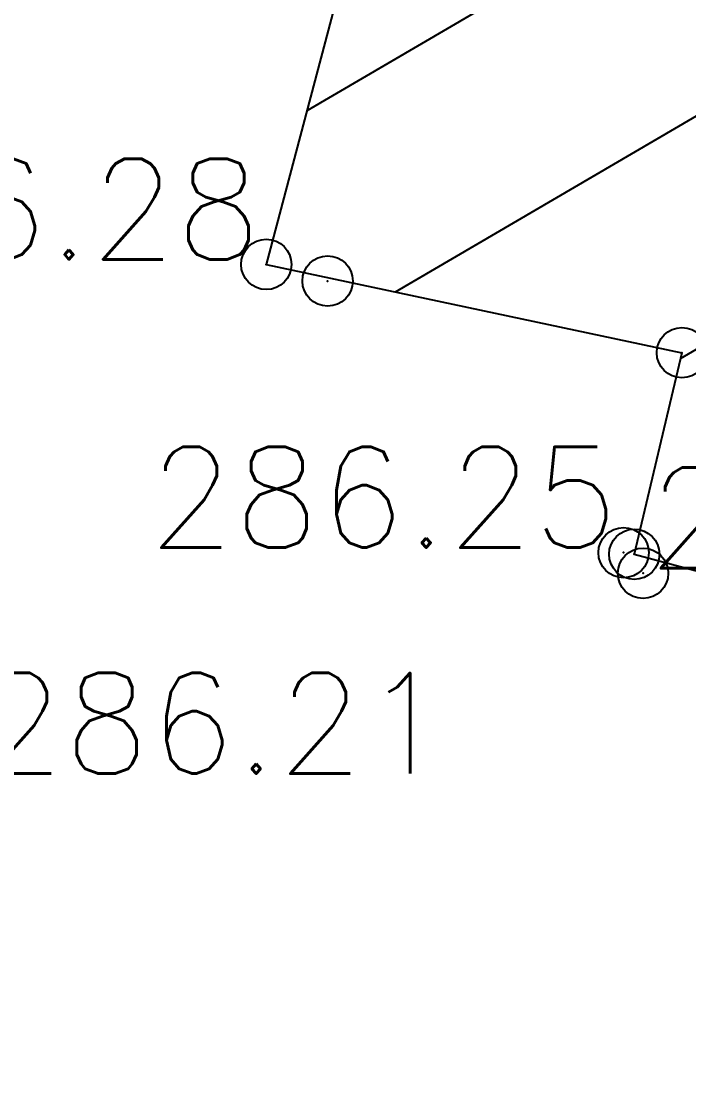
# Model space of a CAD drawing. Header units: millimetres. Extents: x 524954 to 526204, y 9523489 to 9524010.
# Drawn here: x 525896.03 to 525902.67, y 9523722.49 to 9523732.96 of the extents above; entities that cross this region are included whole.
import ezdxf
from ezdxf.enums import TextEntityAlignment as Align

# ---------------------------------------------------------------- set-up
doc = ezdxf.new("R2010")
doc.units = ezdxf.units.MM
doc.header["$PDMODE"] = 32
doc.header["$PDSIZE"] = 0.5
for name, color, linetype in [('Bati', 6, 'Continuous'), ('Bati_H', 1, 'Continuous'), ('TopoAlt', 3, 'Continuous'), ('TOPOJIS', 7, 'Continuous')]:
    doc.layers.add(name, color=color, linetype=linetype)
doc.styles.add('Simplex 1.0', font='Simplex.shx', dxfattribs={"width": 0.99, "height": 1})

# ---------------------------------------------------------------- blocks, each defined once
blk = doc.blocks.new('TCPOINT M')
at = {"color": 0}
blk.add_point((0, 0), dxfattribs=at)
at = {"layer": 'TopoAlt', "style": 'Simplex 1.0', "width": 0.99}
blk.add_attdef('ALT', (0.15, 0.15), '', height=1, dxfattribs=at)

msp = doc.modelspace()

# ---------------------------------------------------------------- hatches: boundary and pattern name
at = {"layer": 'Bati_H'}
h = msp.add_hatch(dxfattribs=at)
h.set_pattern_fill('_U', color=256, scale=2, angle=210.3441, style=0, pattern_type=0)
h.set_pattern_definition([(210.344134748, (0, 0), (1.01038508956, -1.7260133171), [])])
h.paths.add_polyline_path([(525935.33, 9523734.728), (525907.673, 9523741.961), (525906.007, 9523742.396), (525905.528, 9523740.754), (525901.447, 9523741.794), (525898.469, 9523730.541), (525902.597, 9523729.664), (525902.123, 9523727.661), (525931.044, 9523719.911), (525931.429, 9523719.811)])

# ---------------------------------------------------------------- linework, layer by layer
at = {"layer": 'Bati', "flags": 128}
msp.add_lwpolyline([(525935.33, 9523734.728), (525907.673, 9523741.961), (525906.007, 9523742.396), (525905.528, 9523740.754), (525901.447, 9523741.794), (525898.469, 9523730.541), (525902.597, 9523729.664), (525902.123, 9523727.661), (525931.044, 9523719.911), (525931.429, 9523719.811)], close=True, dxfattribs=at)

# ---------------------------------------------------------------- block references
at = {"layer": 'TOPOJIS'}
ref = msp.add_blockref('TCPOINT M', (525898.469, 9523730.541, 286.28), dxfattribs=at)
ref.add_attrib('ALT', '286.28', dxfattribs={"layer": 'TopoAlt', "height": 1, "style": 'Simplex 1.0', "width": 0.99}).set_placement((525898.419, 9523730.591, 286.28), align=Align.RIGHT)
ref = msp.add_blockref('TCPOINT M', (525902.597, 9523729.664, 286.39), dxfattribs=at)
ref.add_attrib('ALT', '286.39', (525902.647, 9523729.714, 286.39), dxfattribs={"layer": 'TopoAlt', "height": 1, "style": 'Simplex 1.0', "width": 0.99})
for p in [(525899.078, 9523730.376, 286.3), (525902.123, 9523727.661)]:
    msp.add_blockref('TCPOINT M', p, dxfattribs=at)
ref = msp.add_blockref('TCPOINT M', (525902.017, 9523727.677, 286.25), dxfattribs=at)
ref.add_attrib('ALT', '286.25', dxfattribs={"layer": 'TopoAlt', "height": 1, "style": 'Simplex 1.0', "width": 0.99}).set_placement((525901.967, 9523727.727, 286.25), align=Align.RIGHT)
ref = msp.add_blockref('TCPOINT M', (525902.21, 9523727.472, 286.25), dxfattribs=at)
ref.add_attrib('ALT', '286.25', (525902.26, 9523727.522, 286.25), dxfattribs={"layer": 'TopoAlt', "height": 1, "style": 'Simplex 1.0', "width": 0.99})
ref = msp.add_blockref('TCPOINT M', (525895.561, 9523725.432, 286.21), dxfattribs=at)
ref.add_attrib('ALT', '286.21', (525895.611, 9523725.482, 286.21), dxfattribs={"layer": 'TopoAlt', "height": 1, "style": 'Simplex 1.0', "width": 0.99})

doc.saveas('drawing.dxf')
